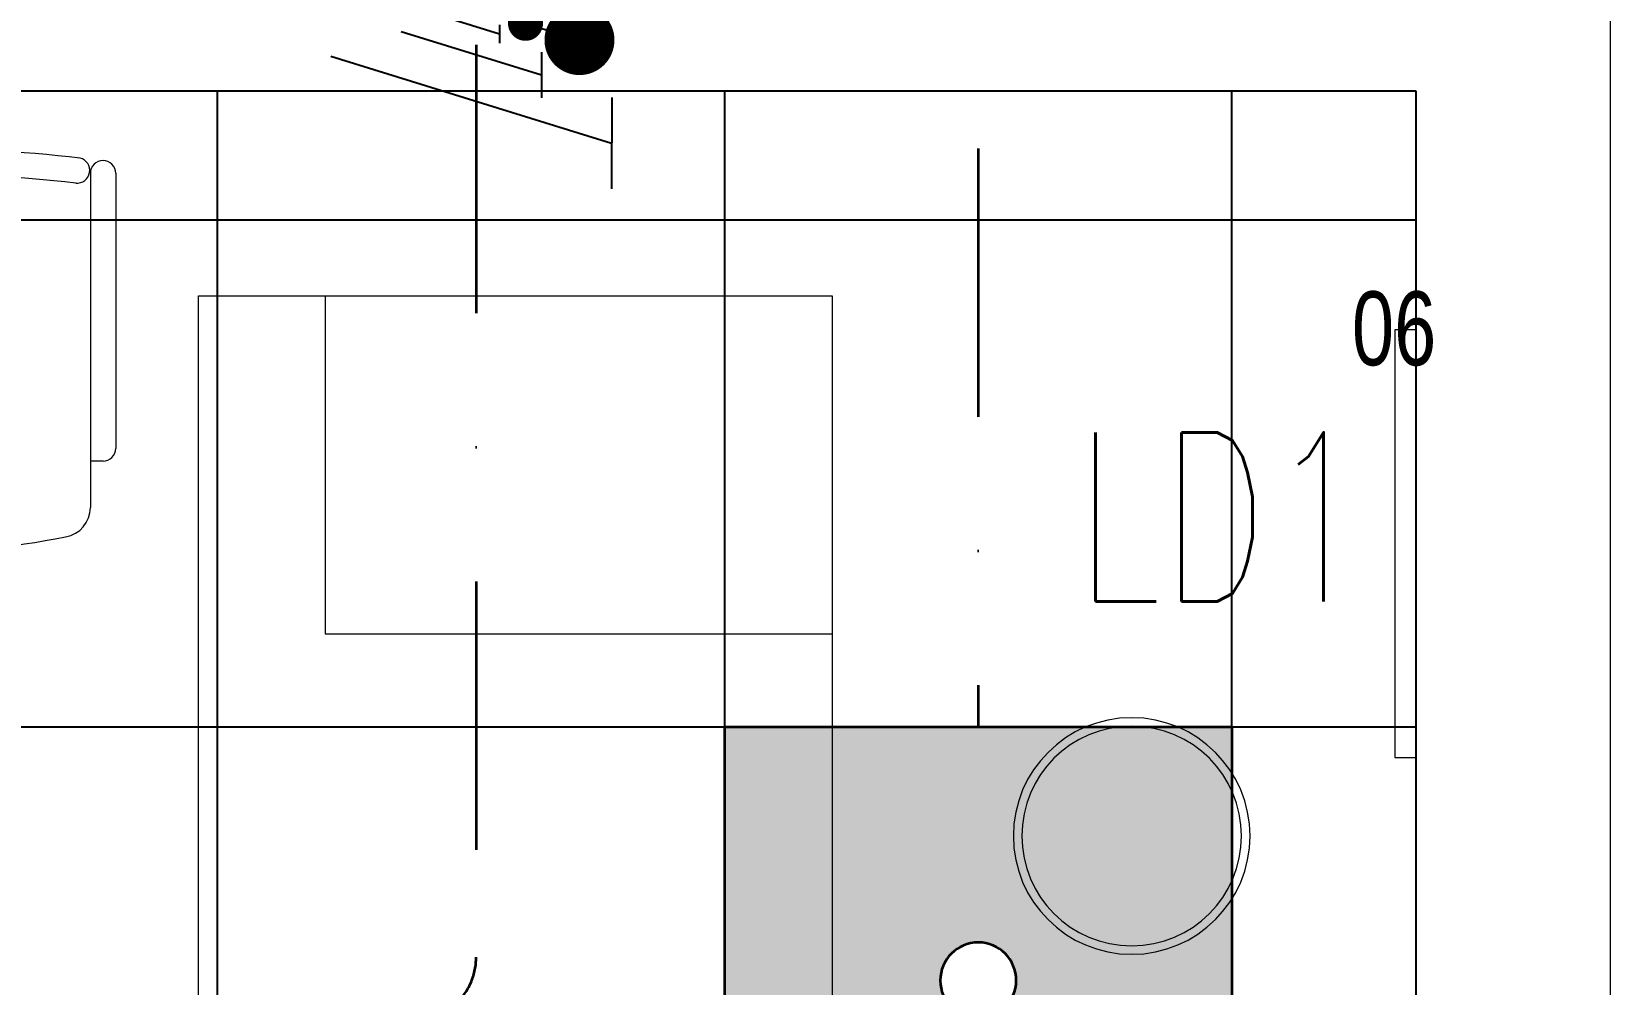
# Model space of a CAD drawing. Header units: inches. Extents: x -12418 to 183584, y -29325 to 19878.
# Drawn here: x 47180 to 49048, y -9905 to -8777 of the extents above; entities that cross this region are included whole.
import ezdxf
from ezdxf.enums import TextEntityAlignment as Align

# ---------------------------------------------------------------- set-up
doc = ezdxf.new("R2010")
doc.units = ezdxf.units.IN
doc.header["$LTSCALE"] = 25
doc.header["$MEASUREMENT"] = 0
doc.linetypes.add('00-Ground Floor$0$HIDDEN', pattern=[9.525, 6.35, -3.175])
doc.linetypes.add('DASHDOT', pattern=[25.4, 12.7, -6.35, 0, -6.35])
doc.layers.get('0').update_dxf_attribs({"color": 8})
for name, color, linetype, lineweight in [('00-Ground Floor$0$72_EGR_EQP_TAG', 142, 'Continuous', 5), ('00-Ground Floor$0$LOADING', 253, 'Continuous', 5), ('00-Ground Floor$0$Walls', 251, 'Continuous', 5), ('E-LITE-CIRC-NUMB', 6, 'Continuous', 25), ('E-LITE-CLNG', 150, 'Continuous', 35), ('E-LITE-CLNG-CNDT', 6, 'DASHDOT', 35), ('E-LITE-CTRL', 6, 'Continuous', 25), ('E-LITE-IDEN', 6, 'Continuous', 25), ('E-POWR-WIRE', 6, 'Continuous', 25), ('E-POWR-WIRE @ 100', 6, 'Continuous', 25), ('E-POWR-WIRE @ 20', 6, 'Continuous', 25), ('E-POWR-WIRE @ 50', 6, 'Continuous', 25)]:
    doc.layers.add(name, color=color, linetype=linetype, lineweight=lineweight)
doc.layers.add('00-Ground Floor$0$False Ceiling', color=251, linetype='Continuous')
doc.styles.add('00-Ground Floor$0$X3G_ENTITY_257CFD', font='swisscl.ttf', dxfattribs={"height": 200})
doc.styles.add('DC_Simplex', font='SIMPLEX.shx', dxfattribs={"width": 0.7})

# ---------------------------------------------------------------- blocks, each defined once
blk = doc.blocks.new('00-Ground Floor$0$WM00001-P')
at = {"layer": '00-Ground Floor$0$LOADING'}
for radius in [0.14, 0.13]:
    blk.add_circle((0, 0), radius, dxfattribs=at)
blk = doc.blocks.new('00-Ground Floor$0$GF21043-P')
at = {"color": 0}
for p, q in [((0.8, 0.75), (-0.8, 0.75)), ((-0.8, 0.75), (-0.8, 0)), ((-0.8, 0), (0.8, 0))]:
    blk.add_line(p, q, dxfattribs=at)
at = {"color": 0, "linetype": '00-Ground Floor$0$HIDDEN'}
for p, q in [((-0.8, 0.6), (-0.4, 0.6)), ((-0.4, 0.6), (-0.4, 0))]:
    blk.add_line(p, q, dxfattribs=at)
blk = doc.blocks.new('00-Ground Floor$0$GF21016-P')
at = {"layer": '00-Ground Floor$0$LOADING', "extrusion": (-1.24384e-09, -1.20261e-09, -1)}
for p, q in [((0.0128, 0.0179), (0.0128, 0.4136)), ((0.4628, 0.0179), (0.4628, 0.4136)), ((-0.0022, 0.3585), (0.0128, 0.3585)), ((0.4778, 0.3585), (0.4628, 0.3585)), ((-0.0172, 0.0179), (-0.0172, 0.3435)), ((0.4928, 0.0179), (0.4928, 0.3435)), ((0.4778, 0.0029), (0.4778, 0.0029))]:
    blk.add_line(p, q, dxfattribs=at)
for centre, radius, start, end in [((-0.2378, -0.5362), 1.0036, 78.7568, 101.2432), ((-0.0478, 0.4136), 0.035, 0, 80.6557), ((-0.4278, 0.4136), 0.035, 99.3443, 180), ((0.0022, 0.3435), 0.015, 0, 90), ((-0.4778, 0.3435), 0.015, 90, 180), ((-0.0284, 0.0145), 0.015, 284.3864, 95.5209), ((-0.2378, 1.8928), 1.8749, 263.6341, 276.3659), ((-0.4471, 0.0145), 0.015, 84.4791, 255.6136), ((0.0022, 0.0179), 0.015, 270, 0), ((0.0022, 0.0179), 0.015, 180, 270), ((-0.2378, 1.8734), 1.8855, 263.5119, 276.4881), ((-0.4778, 0.0179), 0.015, 270, 0), ((-0.4778, 0.0179), 0.015, 180, 270)]:
    blk.add_arc(centre, radius, start, end, dxfattribs=at)
blk = doc.blocks.new('00-Ground Floor$0$A$Ce9e1c4c3')
at = {"layer": '00-Ground Floor$0$False Ceiling', "color": 254}
for p, q in [((-51182.1, -8847.4, 0), (-55042.5, -8847.4, 0)), ((-51182.1, -12867.4, 0), (-51182.1, -8847.4, 0))]:
    blk.add_line(p, q, dxfattribs=at)
at = {"layer": '00-Ground Floor$0$False Ceiling', "color": 254, "linetype": 'Continuous'}
for p, q in [((-52600, -12867.4), (-52600, -8847.4)), ((-52000, -12867.4), (-52000, -8847.4)), ((-51400, -12867.4), (-51400, -8847.4)), ((-55042.5, -9000), (-51182.1, -9000)), ((-55042.5, -9600), (-51182.1, -9600))]:
    blk.add_line(p, q, dxfattribs=at)
blk = doc.blocks.new('00-Ground Floor')
at = {"layer": '00-Ground Floor$0$LOADING', "elevation": 0}
blk.add_lwpolyline([(48792.9, -9636), (48817.9, -9636), (48817.9, -9130), (48792.9, -9130), (48792.9, -9636)], dxfattribs=at)
at = {"layer": '00-Ground Floor$0$Walls'}
for p, q in [((49047.9, -10097.4, 0), (49047.9, -5897.4, 0)), ((48817.9, -8847.4, 0), (46362.9, -8847.4, 0)), ((48817.9, -10097.4, 0), (48817.9, -8847.4, 0))]:
    blk.add_line(p, q, dxfattribs=at)
at = {"layer": '00-Ground Floor$0$False Ceiling', "color": 254}
blk.add_blockref('00-Ground Floor$0$A$Ce9e1c4c3', (100000, 0), dxfattribs=at)
at = {"layer": '00-Ground Floor$0$LOADING', "color": 1, "extrusion": (4.75185e-05, 1.86519e-05, 1), "xscale": -1000.000000000003, "yscale": 1000.000000000003, "zscale": -1000.000000000003, "rotation": 180.0000250467612}
blk.add_blockref('00-Ground Floor$0$GF21016-P', (46786.6, -8926.8, 2), dxfattribs=at)
at = {"layer": '00-Ground Floor$0$LOADING', "extrusion": (2.34731e-18, 2.24019e-05, 1), "xscale": -1000, "yscale": 1000, "zscale": 1000, "rotation": 90}
blk.add_blockref('00-Ground Floor$0$GF21043-P', (48127.3, -9889.8, -0.2), dxfattribs=at)
at = {"layer": '00-Ground Floor$0$LOADING', "extrusion": (-2.34392e-18, -2.24019e-05, -1), "xscale": 1000, "yscale": 1000, "zscale": 1000, "rotation": 270.0000000000004}
blk.add_blockref('00-Ground Floor$0$WM00001-P', (-48481.5, -9729, 0.2), dxfattribs=at)
at = {"layer": '00-Ground Floor$0$72_EGR_EQP_TAG', "insert": (48792, -9084.5, 0), "char_height": 87.47, "attachment_point": 2, "style": '00-Ground Floor$0$X3G_ENTITY_257CFD'}
blk.add_mtext('06', dxfattribs=at)
blk = doc.blocks.new('*U232')
h = blk.add_hatch(color=254)
h.dxf.hatch_style = 1
h.paths.add_polyline_path([(-300, 300), (-300, -300), (300, -300), (300, 300)])
edge = h.paths.add_edge_path(flags=16)
edge.add_arc((0, 0), 45, 0, 360)
blk.add_lwpolyline([(-300, 300), (-300, -300), (300, -300), (300, 300)], close=True)
blk.add_circle((0, 0), 45)
at = {"layer": 'E-LITE-CIRC-NUMB', "style": 'DC_Simplex', "width": 0.7, "flags": 8}
blk.add_attdef('CIRCUIT', text='', height=200, rotation=0, dxfattribs=at).set_placement((-473.9, 300), align=Align.RIGHT)
at = {"layer": 'E-LITE-CTRL', "style": 'DC_Simplex', "width": 0.7, "flags": 8}
blk.add_attdef('CONTROL', (1118.9, -935), '', height=200, rotation=360, dxfattribs=at)
at = {"layer": 'E-LITE-IDEN', "style": 'DC_Simplex', "width": 0.7, "flags": 8}
blk.add_attdef('TYPE', (-114.6, 448.6), '', height=200, rotation=360, dxfattribs=at)
blk = doc.blocks.new('*U83')
for p, q in [((-1.658, 1.617), (1.663, 0.587)), ((-1.66, 0.515), (1.66, -0.515)), ((-1.663, -0.587), (1.658, -1.617)), ((1.659, -1.078), (1.657, -2.157))]:
    blk.add_line(p, q)
at = {"const_width": 0.414}
blk.add_lwpolyline([(1.278, -0.19, 1), (1.277, -0.604, 1)], format="xyb", close=True, dxfattribs=at)
blk = doc.blocks.new('*U1310')
at = {"layer": 'E-POWR-WIRE @ 100', "xscale": 100, "yscale": 100, "zscale": 100}
blk.add_blockref('*U83', (47700.4, -8747.4, 0), dxfattribs=at)
at = {"layer": 'E-POWR-WIRE @ 20', "xscale": 20, "yscale": 20, "zscale": 20}
blk.add_blockref('*U83', (47700.4, -8747.4, 0), dxfattribs=at)
at = {"layer": 'E-POWR-WIRE @ 50', "xscale": 50, "yscale": 50, "zscale": 50}
blk.add_blockref('*U83', (47700.4, -8747.4, 0), dxfattribs=at)

msp = doc.modelspace()

# ---------------------------------------------------------------- linework, layer by layer
at = {"layer": 'E-LITE-CLNG-CNDT', "color": 1}
msp.add_lwpolyline([(47959.4, -6300), (48225, -6300, -0.414214), (48300, -6375), (48300, -9600)], format="xyb", dxfattribs=at)
at = {"layer": 'E-LITE-CLNG-CNDT', "elevation": 0}
msp.add_lwpolyline([(46645.4, -7447.4), (47630.9, -7447.4, -0.414214), (47705.9, -7522.4), (47705.9, -9872.5, -0.414214), (47630.9, -9947.5), (46200, -9947.5)], format="xyb", dxfattribs=at)

# ---------------------------------------------------------------- block references
at = {"layer": 'E-LITE-CLNG'}
ref = msp.add_blockref('*U232', (48300, -9900), dxfattribs=dict(at, xscale=-1))
ref.add_attrib('TYPE', 'LD1', (48414.6, -9451.4), dxfattribs={"layer": 'E-LITE-IDEN', "height": 200, "rotation": 0, "style": 'DC_Simplex', "width": 0.7, "flags": 8})
at = {"layer": 'E-LITE-CLNG-CNDT', "color": 1}
msp.add_blockref('00-Ground Floor', (0, 0), dxfattribs=at)
at = {"layer": 'E-POWR-WIRE'}
msp.add_blockref('*U1310', (0, 0), dxfattribs=at)

doc.saveas('drawing.dxf')
